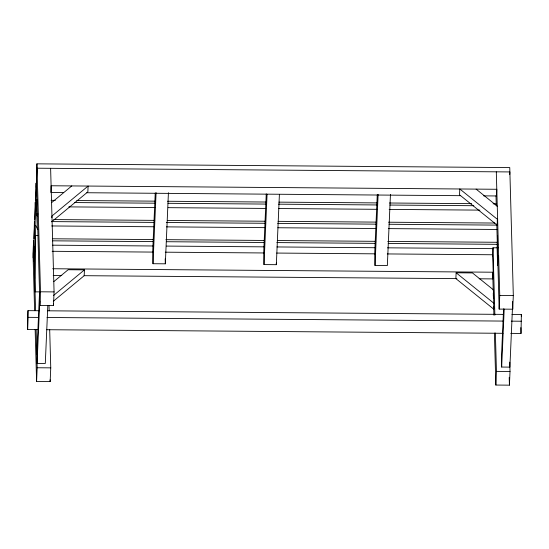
<?xml version="1.0" encoding="UTF-8"?>
<svg xmlns="http://www.w3.org/2000/svg" width="549" height="549" viewBox="0 0 549 549"><rect width="100%" height="100%" fill="white"/><g stroke="black" fill="none" stroke-linecap="round" stroke-linejoin="round"><path stroke-width="0.82" d="M34.697 278.521L34.861 246.961M39.116 310.734L27.985 310.645L27.635 329.558L37.915 329.64M27.635 329.558L27.985 310.645M496.776 223.855L499.158 309.094L512.732 309.204L513.322 295.527L509.753 167.569L36.927 163.842L36.495 181.012M33.139 257.838L37.051 168.207L509.87 171.933L509.76 174.493M34.223 261.605L36.941 199.328M36.824 354.668L39.542 292.391M39.782 301.113L37.064 363.39L45.293 363.459L47.818 305.443M49.685 329.503L50.755 367.857L50.158 381.541L36.591 381.431L37.188 367.755L36.117 329.4M50.618 168.31L54.07 291.903L53.473 305.58L39.905 305.477L40.502 291.8L36.927 163.842M51.88 217.665L51.949 216.004L88.108 186.049L87.854 191.869L51.695 221.823M53.795 281.623L68.145 269.737L84.45 269.868L84.196 275.687L53.301 301.277M155.243 192.974L152.663 252.087L152.993 263.719L165.324 263.815L168.426 192.706M152.993 263.719L156.094 192.61M266.258 193.845L263.678 252.959L264 264.591L276.339 264.687L279.4 194.442M264 264.591L267.068 194.339M377.266 194.723L374.686 253.837L375.015 265.469L387.347 265.565L390.449 194.456M375.015 265.469L378.117 194.36M456.13 272.791L455.876 278.611L493.729 309.149L493.606 289.996L472.442 272.922L456.13 272.791L493.983 303.329M492.611 256.438L492.988 247.777L498.08 247.819M387.265 253.933L492.686 254.763L493.174 272.215L492.885 278.906L479.167 278.796M483.642 195.863L496.502 195.966L496.79 189.275L51.105 185.761L50.817 192.452L63.67 192.555M493.352 295.815L493.606 289.996M497.38 225.337L497.634 219.518L459.788 188.98L459.534 194.799L497.38 225.337L497.243 220.334M497.627 235.871L497.106 247.812L497.593 265.263L497.998 255.875M509.753 362.107L510.014 371.481L509.417 385.158L495.85 385.048L496.447 371.371L495.37 333.017M499.158 309.094L499.755 295.417L496.303 171.823M503.584 308.847L501.422 358.325L501.669 367.055L509.891 367.116L512.423 309.108M501.669 367.055L504.195 309.039M512.498 307.399L512.608 304.839M521.289 316.162L521.365 314.536L511.942 314.46M510.735 333.367L521.015 333.449L521.365 314.536M51.579 202.67L71.795 185.926M53.555 295.458L84.45 269.868M86.811 192.74L460.501 195.684M51.071 200.337L55.353 200.371M76.771 200.543L154.715 201.154M167.562 201.257L266.066 202.032M278.919 202.135L377.424 202.91M389.413 203.006L471.646 203.652M493.057 203.823L496.481 203.851M74.657 202.567L155.175 203.199M168.021 203.302L265.668 204.07M278.515 204.173L377.019 204.949M389.872 205.052L473.814 205.71M68.783 206.884L155.292 207.563M168.145 207.666L265.791 208.435M278.638 208.538L377.142 209.313M389.138 209.409L479.929 210.123M37.95 213.986L36.303 213.98L37.414 216.244M53.658 219.573L154.736 220.369M167.582 220.472L265.229 221.24M278.082 221.343L376.587 222.119M388.575 222.215L494.793 223.045M51.544 221.597L154.331 222.407M166.326 222.503L265.689 223.285M277.677 223.381L376.182 224.157M389.035 224.26L496.962 225.111M51.668 225.962L153.596 226.764M166.45 226.867L264.954 227.643M277.801 227.746L376.305 228.521M388.294 228.61L497.078 229.468M37.833 235.439L35.369 235.418L35.067 291.855L40.002 291.89M52.821 238.781L153.041 239.57M165.887 239.673L264.392 240.448M277.245 240.544L375.749 241.327M387.738 241.416L497.38 242.281M52.423 240.819L153.494 241.615M166.347 241.718L263.994 242.486M276.84 242.589L375.344 243.365M388.191 243.468L497.833 244.332M52.546 245.183L153.617 245.979M166.464 246.082L264.117 246.851M276.964 246.947L375.468 247.729M387.457 247.819L493.675 248.656M52.141 251.291L153.281 252.087M165.276 252.183L263.843 252.959M276.703 253.062L375.269 253.837M52.629 268.742L493.174 272.215M53.198 275.44L61.769 275.509M84.052 275.687L456.885 278.624M40.502 291.8L54.07 291.903M499.755 295.417L513.322 295.527M47.688 310.803L503.378 314.392M28.171 317.336L38.451 317.418M47.015 317.487L503.563 321.083M511.27 321.144L521.55 321.227M46.48 329.709L503.028 333.305M37.188 367.755L50.755 367.857M496.447 371.371L510.014 371.481M476.1 189.11L497.264 206.184M35.802 225.522L37.785 229.578M520.85 327.595L521.015 333.449M512.512 301.531L512.732 309.204M509.204 377.486L509.417 385.158M496.454 194.305L496.502 195.966M495.994 195.732L496.282 205.957M492.988 247.777L494.875 315.119M492.721 273.086L493.208 290.435M493.276 292.994L493.421 298.107M493.654 306.63L493.894 315.153M494.395 333.058L495.85 385.048M276.291 263.026L276.339 264.687M165.187 258.826L165.324 263.815M53.425 303.878L53.473 305.58M49.019 305.635L49.163 310.755M50.11 379.833L50.158 381.541M36.454 181.884L39.905 305.477M36.213 187.415L36.09 183.05L35.651 200.213M35.376 206.616L35.253 202.258L34.813 219.422M34.539 225.824L34.415 221.467L33.976 238.63M35.596 310.645L33.578 240.668L33.015 253.473L34.614 310.686M35.143 329.434L36.591 381.431"/></g></svg>
